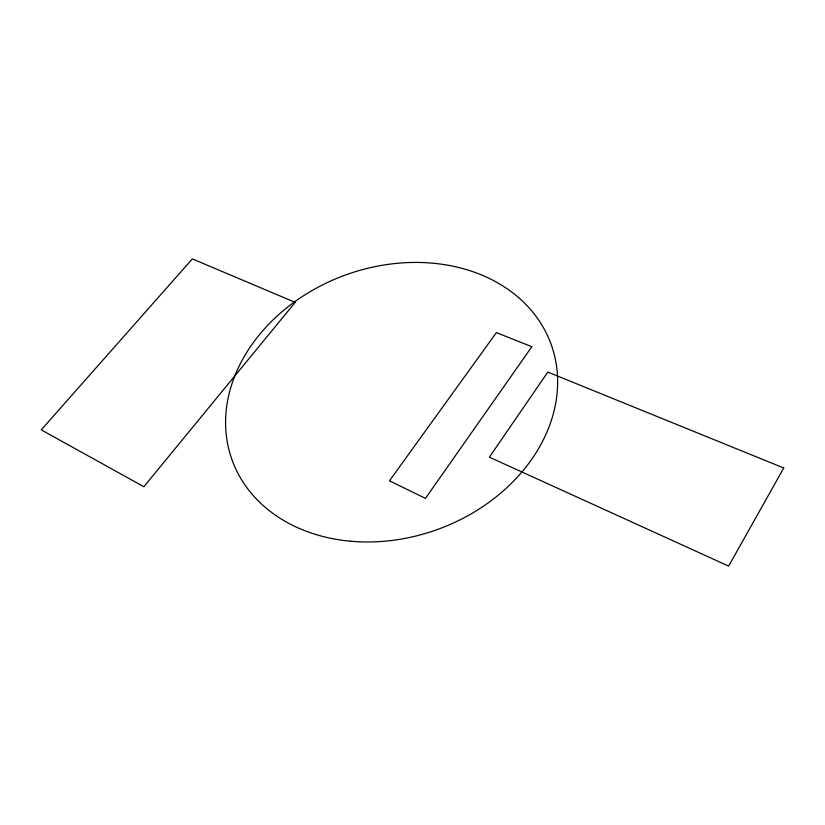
<?xml version="1.0" encoding="UTF-8"?>
<svg xmlns="http://www.w3.org/2000/svg" width="825" height="825" viewBox="0 0 825 825"><rect width="100%" height="100%" fill="white"/><g stroke="black" fill="none" stroke-linecap="round" stroke-linejoin="round"><path stroke-width="1.24" d="M783.75 467.992L728.64 566.105L489.38 457.174L547.831 372.085L783.75 467.992M531.847 346.717L425.452 498.372L389.462 480.82L496.403 332.599L531.847 346.717M295.195 302.373L143.859 486.729L41.25 429.866L192.359 258.895L295.195 302.373M350.347 541.19A169.682 135.31 -20 0 0 551.543 345.51A169.682 135.31 -20 0 0 272.982 319.956A169.682 135.31 -20 0 0 350.347 541.19"/></g></svg>
